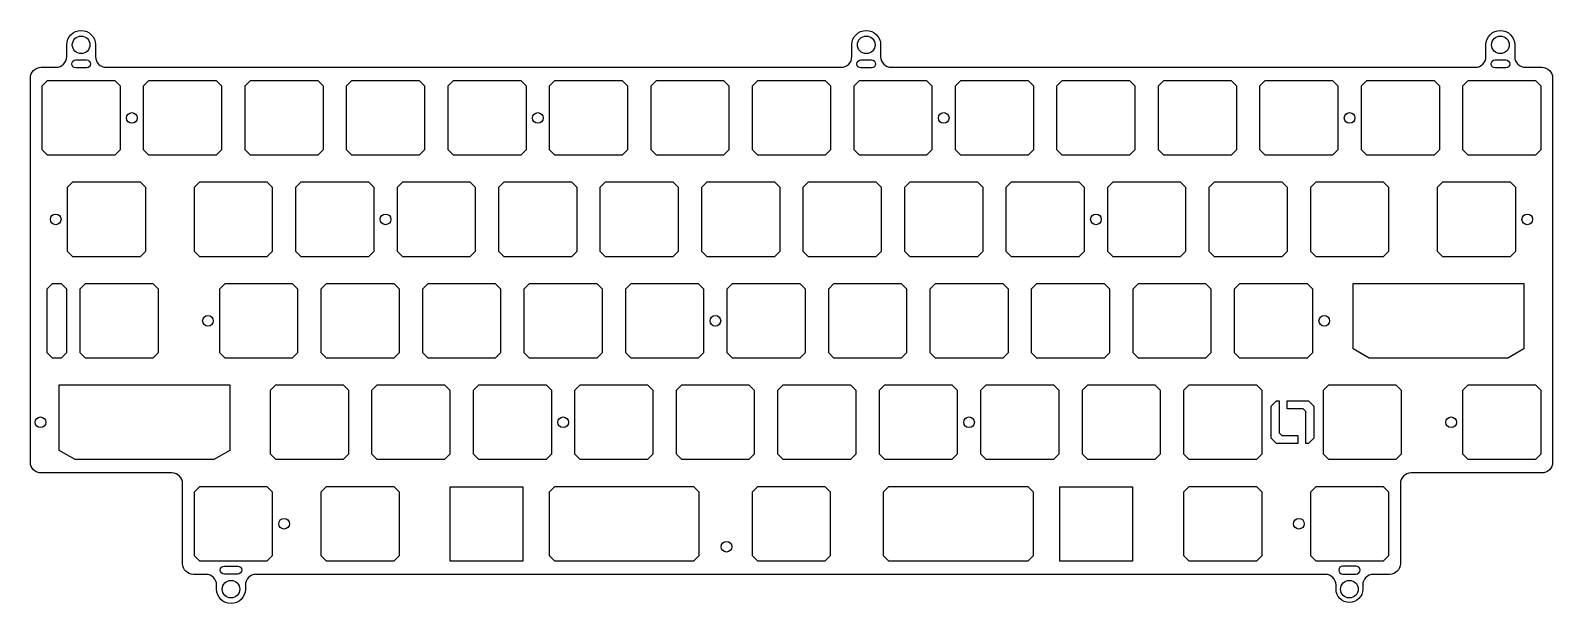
# Model space of a CAD drawing. Header units: millimetres. Extents: x -143 to 143, y -54 to 54.
import ezdxf

# ---------------------------------------------------------------- set-up
doc = ezdxf.new("R2010")
doc.units = ezdxf.units.MM
doc.layers.get('0').update_dxf_attribs({"linetype": 'CONTINUOUS'})

msp = doc.modelspace()

# ---------------------------------------------------------------- linework, layer by layer
for points in [[(16.71, 48.82, 0.414214), (18.71, 46.82), (128.16, 46.82, 0.414214), (130.16, 48.82), (130.16, 51.02, -1), (135.56, 51.02), (135.56, 48.82, 0.414214), (137.56, 46.82), (140.64, 46.82, -0.414214), (142.64, 44.82), (142.64, -27.24, -0.414214), (140.64, -29.24), (116.11, -29.24, 0.414214), (114.11, -31.24), (114.11, -46.26, -0.414214), (112.11, -48.26), (109.06, -48.26, 0.414214), (107.06, -50.26), (107.06, -51.03, -1), (102.06, -51.03), (102.06, -50.26, 0.414214), (100.06, -48.26), (-100.35, -48.26, 0.414214), (-102.35, -50.26), (-102.35, -51.03, -1), (-107.75, -51.03), (-107.75, -50.26, 0.414214), (-109.75, -48.26), (-112.11, -48.26, -0.414214), (-114.11, -46.26), (-114.11, -31.24, 0.414214), (-116.11, -29.24), (-140.64, -29.24, -0.414214), (-142.64, -27.24), (-142.64, 44.82, -0.414214), (-140.64, 46.82), (-137.84, 46.82, 0.414214), (-135.84, 48.82), (-135.84, 51.02, -1), (-130.44, 51.02), (-130.44, 48.82, 0.414214), (-128.44, 46.82), (9.31, 46.82, 0.414214), (11.31, 48.82), (11.31, 51.02, -1), (16.71, 51.02)], [(-134.14, 48.19), (-132.14, 48.19, -1), (-132.14, 46.69), (-134.14, 46.69, -1)], [(13.01, 48.19), (15.01, 48.19, -1), (15.01, 46.69), (13.01, 46.69, -1)], [(133.86, 46.69), (131.86, 46.69, -1), (131.86, 48.19), (133.86, 48.19, -1)], [(-106.3, -46.69), (-103.8, -46.69, -1), (-103.8, -48.19), (-106.3, -48.19, -1)], [(103.31, -46.69, 1), (103.31, -48.19), (105.81, -48.19, 1), (105.81, -46.69)]]:
    msp.add_lwpolyline(points, format="xyb", close=True)
for points in [[(-139.44, 30.32), (-140.44, 31.32), (-140.44, 43.32), (-139.44, 44.32), (-126.84, 44.32), (-125.84, 43.32), (-125.84, 31.32), (-126.84, 30.32)], [(-107.82, 30.32), (-120.42, 30.32), (-121.42, 31.32), (-121.42, 43.32), (-120.42, 44.32), (-107.82, 44.32), (-106.82, 43.32), (-106.82, 31.32)], [(-101.4, 30.32), (-102.4, 31.32), (-102.4, 43.32), (-101.4, 44.32), (-88.8, 44.32), (-87.8, 43.32), (-87.8, 31.32), (-88.8, 30.32)], [(-68.78, 31.32), (-69.78, 30.32), (-82.38, 30.32), (-83.38, 31.32), (-83.38, 43.32), (-82.38, 44.32), (-69.78, 44.32), (-68.78, 43.32)], [(-49.76, 43.32), (-49.76, 31.32), (-50.76, 30.32), (-63.36, 30.32), (-64.36, 31.32), (-64.36, 43.32), (-63.36, 44.32), (-50.76, 44.32)], [(-31.74, 30.32), (-44.34, 30.32), (-45.34, 31.32), (-45.34, 43.32), (-44.34, 44.32), (-31.74, 44.32), (-30.74, 43.32), (-30.74, 31.32)], [(-12.72, 44.32), (-11.72, 43.32), (-11.72, 31.32), (-12.72, 30.32), (-25.32, 30.32), (-26.32, 31.32), (-26.32, 43.32), (-25.32, 44.32)], [(7.3, 43.32), (7.3, 31.32), (6.3, 30.32), (-6.3, 30.32), (-7.3, 31.32), (-7.3, 43.32), (-6.3, 44.32), (6.3, 44.32)], [(11.72, 31.32), (11.72, 43.32), (12.72, 44.32), (25.32, 44.32), (26.32, 43.32), (26.32, 31.32), (25.32, 30.32), (12.72, 30.32)], [(30.74, 43.32), (31.74, 44.32), (44.34, 44.32), (45.34, 43.32), (45.34, 31.32), (44.34, 30.32), (31.74, 30.32), (30.74, 31.32)], [(63.36, 30.32), (50.76, 30.32), (49.76, 31.32), (49.76, 43.32), (50.76, 44.32), (63.36, 44.32), (64.36, 43.32), (64.36, 31.32)], [(83.38, 43.32), (83.38, 31.32), (82.38, 30.32), (69.78, 30.32), (68.78, 31.32), (68.78, 43.32), (69.78, 44.32), (82.38, 44.32)], [(102.4, 31.32), (101.4, 30.32), (88.8, 30.32), (87.8, 31.32), (87.8, 43.32), (88.8, 44.32), (101.4, 44.32), (102.4, 43.32)], [(106.82, 43.32), (107.82, 44.32), (120.42, 44.32), (121.42, 43.32), (121.42, 31.32), (120.42, 30.32), (107.82, 30.32), (106.82, 31.32)], [(140.44, 31.32), (139.44, 30.32), (126.84, 30.32), (125.84, 31.32), (125.84, 43.32), (126.84, 44.32), (139.44, 44.32), (140.44, 43.32)], [(-122.09, 11.31), (-134.69, 11.31), (-135.69, 12.31), (-135.69, 24.31), (-134.69, 25.31), (-122.09, 25.31), (-121.09, 24.31), (-121.09, 12.31)], [(-110.91, 11.31), (-111.91, 12.31), (-111.91, 24.31), (-110.91, 25.31), (-98.31, 25.31), (-97.31, 24.31), (-97.31, 12.31), (-98.31, 11.31)], [(-78.29, 12.31), (-79.29, 11.31), (-91.89, 11.31), (-92.89, 12.31), (-92.89, 24.31), (-91.89, 25.31), (-79.29, 25.31), (-78.29, 24.31)], [(-59.27, 12.31), (-60.27, 11.31), (-72.87, 11.31), (-73.87, 12.31), (-73.87, 24.31), (-72.87, 25.31), (-60.27, 25.31), (-59.27, 24.31)], [(-40.25, 24.31), (-40.25, 12.31), (-41.25, 11.31), (-53.85, 11.31), (-54.85, 12.31), (-54.85, 24.31), (-53.85, 25.31), (-41.25, 25.31)], [(-35.83, 12.31), (-35.83, 24.31), (-34.83, 25.31), (-22.23, 25.31), (-21.23, 24.31), (-21.23, 12.31), (-22.23, 11.31), (-34.83, 11.31)], [(-15.81, 11.31), (-16.81, 12.31), (-16.81, 24.31), (-15.81, 25.31), (-3.21, 25.31), (-2.21, 24.31), (-2.21, 12.31), (-3.21, 11.31)], [(16.81, 24.31), (16.81, 12.31), (15.81, 11.31), (3.21, 11.31), (2.21, 12.31), (2.21, 24.31), (3.21, 25.31), (15.81, 25.31)], [(35.83, 24.31), (35.83, 12.31), (34.83, 11.31), (22.23, 11.31), (21.23, 12.31), (21.23, 24.31), (22.23, 25.31), (34.83, 25.31)], [(54.85, 12.31), (53.85, 11.31), (41.25, 11.31), (40.25, 12.31), (40.25, 24.31), (41.25, 25.31), (53.85, 25.31), (54.85, 24.31)], [(59.27, 12.31), (59.27, 24.31), (60.27, 25.31), (72.87, 25.31), (73.87, 24.31), (73.87, 12.31), (72.87, 11.31), (60.27, 11.31)], [(92.89, 24.31), (92.89, 12.31), (91.89, 11.31), (79.29, 11.31), (78.29, 12.31), (78.29, 24.31), (79.29, 25.31), (91.89, 25.31)], [(97.31, 24.31), (98.31, 25.31), (110.91, 25.31), (111.91, 24.31), (111.91, 12.31), (110.91, 11.31), (98.31, 11.31), (97.31, 12.31)], [(135.68, 12.31), (134.69, 11.31), (122.08, 11.31), (121.08, 12.31), (121.08, 24.31), (122.08, 25.31), (134.69, 25.31), (135.68, 24.31)], [(-136.91, 6.28), (-135.91, 5.29), (-135.91, -6.71), (-136.91, -7.72), (-138.51, -7.72), (-139.51, -6.71), (-139.51, 5.29), (-138.51, 6.28)], [(-119.71, -7.72), (-132.31, -7.72), (-133.31, -6.71), (-133.31, 5.29), (-132.31, 6.28), (-119.71, 6.28), (-118.71, 5.29), (-118.71, -6.71)], [(-106.16, 6.28), (-93.56, 6.28), (-92.56, 5.29), (-92.56, -6.71), (-93.56, -7.72), (-106.16, -7.72), (-107.16, -6.71), (-107.16, 5.29)], [(-73.54, 5.29), (-73.54, -6.71), (-74.54, -7.72), (-87.14, -7.72), (-88.14, -6.71), (-88.14, 5.29), (-87.14, 6.28), (-74.54, 6.28)], [(-54.52, -6.71), (-55.52, -7.72), (-68.12, -7.72), (-69.12, -6.71), (-69.12, 5.29), (-68.12, 6.28), (-55.52, 6.28), (-54.52, 5.29)], [(-36.5, 6.28), (-35.5, 5.29), (-35.5, -6.71), (-36.5, -7.72), (-49.1, -7.72), (-50.1, -6.71), (-50.1, 5.29), (-49.1, 6.28)], [(-17.48, 6.28), (-16.48, 5.29), (-16.48, -6.71), (-17.48, -7.72), (-30.08, -7.72), (-31.08, -6.71), (-31.08, 5.29), (-30.08, 6.28)], [(2.54, -6.71), (1.54, -7.72), (-11.05, -7.72), (-12.06, -6.71), (-12.06, 5.29), (-11.05, 6.28), (1.54, 6.28), (2.54, 5.29)], [(21.56, -6.71), (20.56, -7.72), (7.96, -7.72), (6.97, -6.71), (6.97, 5.29), (7.96, 6.28), (20.56, 6.28), (21.56, 5.29)], [(39.58, -7.72), (26.98, -7.72), (25.98, -6.71), (25.98, 5.29), (26.98, 6.28), (39.58, 6.28), (40.58, 5.29), (40.58, -6.71)], [(46, 6.28), (58.6, 6.28), (59.6, 5.29), (59.6, -6.71), (58.6, -7.72), (46, -7.72), (45, -6.71), (45, 5.29)], [(78.62, 5.29), (78.62, -6.71), (77.62, -7.72), (65.02, -7.72), (64.02, -6.71), (64.02, 5.29), (65.02, 6.28), (77.62, 6.28)], [(83.04, -6.71), (83.04, 5.29), (84.04, 6.28), (96.64, 6.28), (97.64, 5.29), (97.64, -6.71), (96.64, -7.72), (84.04, -7.72)], [(137.25, -5.98), (134.25, -7.72), (108.25, -7.72), (105.25, -5.98), (105.25, 6.28), (137.25, 6.28)], [(-108.25, -26.74), (-134.25, -26.74), (-137.25, -25), (-137.25, -12.74), (-105.25, -12.74), (-105.25, -25)], [(-97.65, -25.74), (-97.65, -13.74), (-96.65, -12.74), (-84.05, -12.74), (-83.05, -13.74), (-83.05, -25.74), (-84.05, -26.74), (-96.65, -26.74)], [(-65.03, -12.74), (-64.03, -13.74), (-64.03, -25.74), (-65.03, -26.74), (-77.63, -26.74), (-78.63, -25.74), (-78.63, -13.74), (-77.63, -12.74)], [(-58.61, -26.74), (-59.61, -25.74), (-59.61, -13.74), (-58.61, -12.74), (-46.01, -12.74), (-45.01, -13.74), (-45.01, -25.74), (-46.01, -26.74)], [(-39.59, -26.74), (-40.59, -25.74), (-40.59, -13.74), (-39.59, -12.74), (-26.99, -12.74), (-25.99, -13.74), (-25.99, -25.74), (-26.99, -26.74)], [(-6.97, -13.74), (-6.97, -25.74), (-7.97, -26.74), (-20.56, -26.74), (-21.57, -25.74), (-21.57, -13.74), (-20.56, -12.74), (-7.97, -12.74)], [(-2.55, -25.74), (-2.55, -13.74), (-1.54, -12.74), (11.05, -12.74), (12.06, -13.74), (12.06, -25.74), (11.05, -26.74), (-1.54, -26.74)], [(30.08, -12.74), (31.08, -13.74), (31.08, -25.74), (30.08, -26.74), (17.47, -26.74), (16.47, -25.74), (16.47, -13.74), (17.47, -12.74)], [(49.09, -12.74), (50.09, -13.74), (50.09, -25.74), (49.09, -26.74), (36.49, -26.74), (35.49, -25.74), (35.49, -13.74), (36.49, -12.74)], [(54.51, -13.74), (55.51, -12.74), (68.11, -12.74), (69.11, -13.74), (69.11, -25.74), (68.11, -26.74), (55.51, -26.74), (54.51, -25.74)], [(74.53, -26.74), (73.53, -25.74), (73.53, -13.74), (74.53, -12.74), (87.13, -12.74), (88.13, -13.74), (88.13, -25.74), (87.13, -26.74)], [(99.69, -25.74), (99.69, -13.74), (100.69, -12.74), (113.29, -12.74), (114.29, -13.74), (114.29, -25.74), (113.29, -26.74), (100.69, -26.74)], [(126.84, -12.74), (139.44, -12.74), (140.44, -13.74), (140.44, -25.74), (139.44, -26.74), (126.84, -26.74), (125.84, -25.74), (125.84, -13.74)], [(94.91, -22.24), (94.91, -23.74), (90.91, -23.74), (89.91, -22.74), (89.91, -16.74), (90.91, -15.74), (91.41, -15.74), (91.41, -21.74), (91.91, -22.24)], [(97.91, -22.74), (96.91, -23.74), (96.41, -23.74), (96.41, -17.74), (95.91, -17.24), (92.91, -17.24), (92.91, -15.74), (96.91, -15.74), (97.91, -16.74)], [(-111.91, -44.76), (-111.91, -32.76), (-110.91, -31.76), (-98.31, -31.76), (-97.31, -32.76), (-97.31, -44.76), (-98.31, -45.76), (-110.91, -45.76)], [(-88.14, -32.76), (-87.14, -31.76), (-74.54, -31.76), (-73.54, -32.76), (-73.54, -44.76), (-74.54, -45.76), (-87.14, -45.76), (-88.14, -44.76)], [(-50.37, -45.76), (-63.97, -45.76), (-63.97, -31.85), (-50.37, -31.85)], [(-45.37, -32.8), (-44.37, -31.8), (-18.34, -31.8), (-17.34, -32.8), (-17.34, -44.8), (-18.34, -45.8), (-44.37, -45.8), (-45.37, -44.8)], [(-6.34, -31.76), (6.26, -31.76), (7.26, -32.76), (7.26, -44.76), (6.26, -45.76), (-6.34, -45.76), (-7.34, -44.76), (-7.34, -32.76)], [(17.26, -44.76), (17.26, -32.76), (18.26, -31.76), (44.31, -31.76), (45.31, -32.76), (45.31, -44.76), (44.31, -45.76), (18.26, -45.76)], [(50.31, -31.85), (63.91, -31.85), (63.91, -45.76), (50.31, -45.76)], [(88.13, -44.76), (87.13, -45.76), (74.53, -45.76), (73.53, -44.76), (73.53, -32.76), (74.53, -31.76), (87.13, -31.76), (88.13, -32.76)], [(97.31, -44.76), (97.31, -32.76), (98.31, -31.76), (110.91, -31.76), (111.91, -32.76), (111.91, -44.76), (110.91, -45.76), (98.31, -45.76)]]:
    msp.add_lwpolyline(points, close=True)
for centre, radius in [((-133.14, 51.02), 1.65), ((14.01, 51.02), 1.65), ((132.86, 51.02), 1.65), ((-123.63, 37.32), 1), ((-47.55, 37.32), 1), ((28.53, 37.32), 1), ((104.61, 37.32), 1), ((-137.9, 18.3), 1), ((-76.08, 18.3), 1), ((57.06, 18.3), 1), ((137.9, 18.3), 1), ((-109.37, -0.72), 1), ((-14.27, -0.72), 1), ((99.86, -0.72), 1), ((-140.76, -19.74), 1), ((-42.8, -19.74), 1), ((33.28, -19.74), 1), ((123.63, -19.74), 1), ((-95.1, -38.76), 1), ((95.1, -38.76), 1), ((-12.18, -43.06), 1), ((-105.05, -51.03), 1.65), ((104.56, -51.03), 1.65)]:
    msp.add_circle(centre, radius)

doc.saveas('drawing.dxf')
